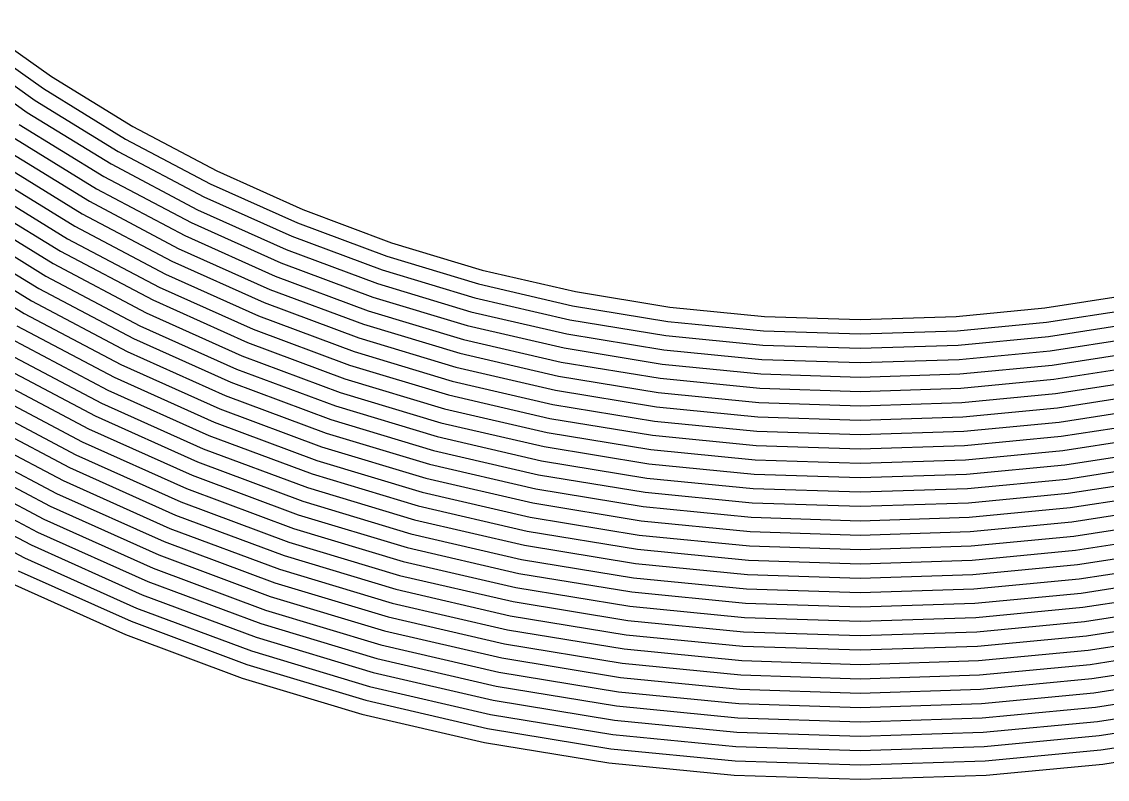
# Model space of a CAD drawing. Header units: metres. Extents: x -19 to 19, y -19.6 to 19.6.
# Drawn here: x -11.741 to -9.493, y -19.63 to -18.061 of the extents above; entities that cross this region are included whole.
import ezdxf

# ---------------------------------------------------------------- set-up
doc = ezdxf.new("R2010")
doc.units = ezdxf.units.M

msp = doc.modelspace()

# ---------------------------------------------------------------- linework, layer by layer
for p, q in [((-11.839322, -18.061361, -0.48646), (-11.679324, -18.174853, -0.500856)), ((-11.857564, -18.085001, -0.489508), (-11.695975, -18.199619, -0.504072)), ((-11.875807, -18.108642, -0.492557), (-11.712627, -18.224385, -0.507288)), ((-11.894049, -18.132282, -0.495606), (-11.729278, -18.249151, -0.510505)), ((-11.679324, -18.174853, -0.500856), (-11.510869, -18.278541, -0.51408)), ((-11.695975, -18.199619, -0.504072), (-11.525853, -18.304331, -0.517451)), ((-11.712627, -18.224385, -0.507288), (-11.540836, -18.33012, -0.520821)), ((-11.729278, -18.249151, -0.510505), (-11.55582, -18.35591, -0.524192)), ((-11.745929, -18.273917, -0.513721), (-11.570803, -18.381699, -0.527563)), ((-11.510869, -18.278541, -0.51408), (-11.337072, -18.370477, -0.52588)), ((-11.76258, -18.298683, -0.516937), (-11.585787, -18.407489, -0.530934)), ((-11.525853, -18.304331, -0.517451), (-11.350328, -18.397177, -0.529389)), ((-11.779231, -18.323449, -0.520154), (-11.60077, -18.433278, -0.534304)), ((-11.540836, -18.33012, -0.520821), (-11.363583, -18.423878, -0.532898)), ((-11.795882, -18.348215, -0.52337), (-11.615754, -18.459068, -0.537675)), ((-11.55582, -18.35591, -0.524192), (-11.376839, -18.450579, -0.536408)), ((-11.812533, -18.372982, -0.526586), (-11.630737, -18.484857, -0.541046)), ((-11.570803, -18.381699, -0.527563), (-11.390094, -18.47728, -0.539917)), ((-11.337072, -18.370477, -0.52588), (-11.158571, -18.450569, -0.536204)), ((-11.829184, -18.397748, -0.529802), (-11.645721, -18.510647, -0.544416)), ((-11.350328, -18.397177, -0.529389), (-11.17005, -18.478065, -0.539835)), ((-11.845835, -18.422514, -0.533019), (-11.660704, -18.536436, -0.547787)), ((-11.585787, -18.407489, -0.530934), (-11.40335, -18.503981, -0.543426)), ((-11.363583, -18.423878, -0.532898), (-11.181528, -18.50556, -0.543466)), ((-11.862486, -18.44728, -0.536235), (-11.675688, -18.562226, -0.551158)), ((-11.60077, -18.433278, -0.534304), (-11.416605, -18.530681, -0.546935)), ((-11.879137, -18.472046, -0.539451), (-11.690671, -18.588015, -0.554529)), ((-11.615754, -18.459068, -0.537675), (-11.429861, -18.557382, -0.550444)), ((-11.376839, -18.450579, -0.536408), (-11.193006, -18.533056, -0.547098)), ((-11.158571, -18.450569, -0.536204), (-10.975353, -18.518954, -0.545053)), ((-11.630737, -18.484857, -0.541046), (-11.443116, -18.584083, -0.553953)), ((-11.390094, -18.47728, -0.539917), (-11.204485, -18.560552, -0.550729)), ((-11.17005, -18.478065, -0.539835), (-10.985008, -18.547128, -0.548789)), ((-11.895788, -18.496812, -0.542668), (-11.705655, -18.613805, -0.557899)), ((-11.645721, -18.510647, -0.544416), (-11.456372, -18.610784, -0.557463)), ((-11.40335, -18.503981, -0.543426), (-11.215963, -18.588047, -0.55436)), ((-11.181528, -18.50556, -0.543466), (-10.994662, -18.575302, -0.552525)), ((-11.912439, -18.521578, -0.545884), (-11.720638, -18.639594, -0.56127)), ((-11.660704, -18.536436, -0.547787), (-11.469627, -18.637484, -0.560972)), ((-11.416605, -18.530681, -0.546935), (-11.227441, -18.615543, -0.557991)), ((-11.193006, -18.533056, -0.547098), (-11.004317, -18.603477, -0.556261)), ((-10.975353, -18.518954, -0.545053), (-10.787399, -18.575586, -0.552402)), ((-11.92909, -18.546344, -0.5491), (-11.735622, -18.665384, -0.564641)), ((-11.675688, -18.562226, -0.551158), (-11.482883, -18.664185, -0.564481)), ((-11.429861, -18.557382, -0.550444), (-11.23892, -18.643039, -0.561622)), ((-11.204485, -18.560552, -0.550729), (-11.013971, -18.631651, -0.559997)), ((-10.985008, -18.547128, -0.548789), (-10.795183, -18.604322, -0.556226)), ((-11.443116, -18.584083, -0.553953), (-11.250398, -18.670534, -0.565253)), ((-10.994662, -18.575302, -0.552525), (-10.802966, -18.633059, -0.560049)), ((-10.787399, -18.575586, -0.552402), (-10.594539, -18.620288, -0.558228)), ((-11.690671, -18.588015, -0.554529), (-11.496138, -18.690886, -0.56799)), ((-11.215963, -18.588047, -0.55436), (-11.023625, -18.659825, -0.563733)), ((-11.004317, -18.603477, -0.556261), (-10.810749, -18.661795, -0.563873)), ((-10.795183, -18.604322, -0.556226), (-10.600409, -18.649466, -0.56212)), ((-11.705655, -18.613805, -0.557899), (-11.509394, -18.717587, -0.571499)), ((-11.456372, -18.610784, -0.557463), (-11.261877, -18.69803, -0.568884)), ((-11.227441, -18.615543, -0.557991), (-11.03328, -18.687999, -0.567469)), ((-10.594539, -18.620288, -0.558228), (-10.399353, -18.652329, -0.56241)), ((-9.622913, -18.654178, -0.562669), (-9.452811, -18.627835, -0.559238)), ((-11.720638, -18.639594, -0.56127), (-11.522649, -18.744288, -0.575008)), ((-11.469627, -18.637484, -0.560972), (-11.273355, -18.725525, -0.572515)), ((-11.23892, -18.643039, -0.561622), (-11.042934, -18.716173, -0.571205)), ((-11.013971, -18.631651, -0.559997), (-10.818532, -18.690531, -0.567696)), ((-10.802966, -18.633059, -0.560049), (-10.606279, -18.678644, -0.566013)), ((-10.600409, -18.649466, -0.56212), (-10.403283, -18.681824, -0.566352)), ((-10.399353, -18.652329, -0.56241), (-10.20289, -18.671589, -0.564928)), ((-11.735622, -18.665384, -0.564641), (-11.535905, -18.770988, -0.578517)), ((-11.482883, -18.664185, -0.564481), (-11.284833, -18.753021, -0.576146)), ((-11.250398, -18.670534, -0.565253), (-11.052589, -18.744348, -0.574941)), ((-11.023625, -18.659825, -0.563733), (-10.826315, -18.719267, -0.57152)), ((-10.810749, -18.661795, -0.563873), (-10.61215, -18.707822, -0.569906)), ((-10.20289, -18.671589, -0.564928), (-10.004925, -18.678073, -0.565778)), ((-10.004925, -18.678073, -0.565778), (-9.806151, -18.671651, -0.564946)), ((-9.806151, -18.671651, -0.564946), (-9.622913, -18.654178, -0.562669)), ((-9.61916, -18.683693, -0.566615), (-9.447362, -18.657088, -0.563143)), ((-11.750605, -18.691173, -0.568011), (-11.54916, -18.797689, -0.582027)), ((-11.496138, -18.690886, -0.56799), (-11.296312, -18.780517, -0.579778)), ((-11.03328, -18.687999, -0.567469), (-10.834098, -18.748003, -0.575344)), ((-10.818532, -18.690531, -0.567696), (-10.61802, -18.737, -0.573799)), ((-10.606279, -18.678644, -0.566013), (-10.407213, -18.711319, -0.570295)), ((-10.403283, -18.681824, -0.566352), (-10.204863, -18.701276, -0.568901)), ((-9.804225, -18.70134, -0.56892), (-9.61916, -18.683693, -0.566615)), ((-9.615406, -18.713207, -0.570561), (-9.441913, -18.686341, -0.567048)), ((-11.765589, -18.716962, -0.571382), (-11.562416, -18.82439, -0.585536)), ((-11.509394, -18.717587, -0.571499), (-11.30779, -18.808012, -0.583409)), ((-11.261877, -18.69803, -0.568884), (-11.062243, -18.772522, -0.578677)), ((-11.042934, -18.716173, -0.571205), (-10.841881, -18.776739, -0.579167)), ((-10.826315, -18.719267, -0.57152), (-10.62389, -18.766178, -0.577691)), ((-10.61215, -18.707822, -0.569906), (-10.411143, -18.740815, -0.574238)), ((-10.407213, -18.711319, -0.570295), (-10.206836, -18.730962, -0.572873)), ((-10.204863, -18.701276, -0.568901), (-10.004932, -18.707823, -0.569761)), ((-10.004932, -18.707823, -0.569761), (-9.804225, -18.70134, -0.56892)), ((-9.802299, -18.731028, -0.572893), (-9.615406, -18.713207, -0.570561)), ((-9.611652, -18.742722, -0.574507), (-9.436464, -18.715595, -0.570952)), ((-11.273355, -18.725525, -0.572515), (-11.071897, -18.800696, -0.582413)), ((-10.61802, -18.737, -0.573799), (-10.415073, -18.77031, -0.57818)), ((-10.411143, -18.740815, -0.574238), (-10.208809, -18.760649, -0.576846)), ((-10.206836, -18.730962, -0.572873), (-10.004939, -18.737574, -0.573744)), ((-10.004939, -18.737574, -0.573744), (-9.802299, -18.731028, -0.572893)), ((-11.780572, -18.742752, -0.574753), (-11.575671, -18.851091, -0.589045)), ((-11.522649, -18.744288, -0.575008), (-11.319268, -18.835508, -0.58704)), ((-11.284833, -18.753021, -0.576146), (-11.081552, -18.82887, -0.586149)), ((-11.052589, -18.744348, -0.574941), (-10.849664, -18.805475, -0.582991)), ((-10.834098, -18.748003, -0.575344), (-10.62976, -18.795356, -0.581584)), ((-10.208809, -18.760649, -0.576846), (-10.004946, -18.767325, -0.577727)), ((-10.004946, -18.767325, -0.577727), (-9.800372, -18.760717, -0.576866)), ((-9.800372, -18.760717, -0.576866), (-9.611652, -18.742722, -0.574507)), ((-9.607899, -18.772237, -0.578453), (-9.431015, -18.744848, -0.574857)), ((-11.795556, -18.768541, -0.578124), (-11.588927, -18.877791, -0.592554)), ((-11.535905, -18.770988, -0.578517), (-11.330747, -18.863004, -0.590671)), ((-11.296312, -18.780517, -0.579778), (-11.091206, -18.857044, -0.589885)), ((-11.062243, -18.772522, -0.578677), (-10.857447, -18.834211, -0.586815)), ((-10.841881, -18.776739, -0.579167), (-10.635631, -18.824534, -0.585477)), ((-10.62389, -18.766178, -0.577691), (-10.419003, -18.799806, -0.582123)), ((-10.415073, -18.77031, -0.57818), (-10.210783, -18.790335, -0.580819)), ((-9.798446, -18.790405, -0.580839), (-9.607899, -18.772237, -0.578453)), ((-9.604145, -18.801752, -0.582399), (-9.425565, -18.774101, -0.578762)), ((-11.810539, -18.794331, -0.581494), (-11.602182, -18.904492, -0.596063)), ((-11.54916, -18.797689, -0.582027), (-11.342225, -18.890499, -0.594302)), ((-11.30779, -18.808012, -0.583409), (-11.10086, -18.885219, -0.593621)), ((-11.071897, -18.800696, -0.582413), (-10.865231, -18.862947, -0.590638)), ((-10.849664, -18.805475, -0.582991), (-10.641501, -18.853712, -0.58937)), ((-10.62976, -18.795356, -0.581584), (-10.422933, -18.829301, -0.586065)), ((-10.419003, -18.799806, -0.582123), (-10.212756, -18.820022, -0.584792)), ((-10.210783, -18.790335, -0.580819), (-10.004953, -18.797075, -0.58171)), ((-10.004953, -18.797075, -0.58171), (-9.798446, -18.790405, -0.580839)), ((-9.79652, -18.820094, -0.584812), (-9.604145, -18.801752, -0.582399)), ((-9.600391, -18.831267, -0.586345), (-9.420116, -18.803354, -0.582667)), ((-11.825523, -18.82012, -0.584865), (-11.615438, -18.931193, -0.599572)), ((-11.562416, -18.82439, -0.585536), (-11.353704, -18.917995, -0.597933)), ((-11.081552, -18.82887, -0.586149), (-10.873014, -18.891684, -0.594462)), ((-10.635631, -18.824534, -0.585477), (-10.426863, -18.858796, -0.590008)), ((-10.422933, -18.829301, -0.586065), (-10.214729, -18.849709, -0.588765)), ((-10.212756, -18.820022, -0.584792), (-10.004959, -18.826826, -0.585693)), ((-10.004959, -18.826826, -0.585693), (-9.79652, -18.820094, -0.584812)), ((-9.794594, -18.849782, -0.588785), (-9.600391, -18.831267, -0.586345)), ((-11.840506, -18.84591, -0.588236), (-11.628693, -18.957894, -0.603082)), ((-11.575671, -18.851091, -0.589045), (-11.365182, -18.945491, -0.601564)), ((-11.319268, -18.835508, -0.58704), (-11.110515, -18.913393, -0.597357)), ((-10.857447, -18.834211, -0.586815), (-10.647371, -18.88289, -0.593262)), ((-10.641501, -18.853712, -0.58937), (-10.430793, -18.888292, -0.59395)), ((-10.214729, -18.849709, -0.588765), (-10.004966, -18.856577, -0.589676)), ((-10.004966, -18.856577, -0.589676), (-9.794594, -18.849782, -0.588785)), ((-9.596638, -18.860782, -0.59029), (-9.414667, -18.832607, -0.586572)), ((-11.855489, -18.871699, -0.591606), (-11.641949, -18.984595, -0.606591)), ((-11.330747, -18.863004, -0.590671), (-11.120169, -18.941567, -0.601093)), ((-11.091206, -18.857044, -0.589885), (-10.880797, -18.92042, -0.598286)), ((-10.865231, -18.862947, -0.590638), (-10.653241, -18.912068, -0.597155)), ((-10.426863, -18.858796, -0.590008), (-10.216702, -18.879395, -0.592737)), ((-9.792668, -18.879471, -0.592759), (-9.596638, -18.860782, -0.59029)), ((-9.592884, -18.890296, -0.594236), (-9.409218, -18.86186, -0.590476)), ((-11.870473, -18.897489, -0.594977), (-11.655204, -19.011295, -0.6101)), ((-11.588927, -18.877791, -0.592554), (-11.37666, -18.972986, -0.605195)), ((-11.342225, -18.890499, -0.594302), (-11.129824, -18.969741, -0.604829)), ((-11.10086, -18.885219, -0.593621), (-10.88858, -18.949156, -0.602109)), ((-10.873014, -18.891684, -0.594462), (-10.659112, -18.941246, -0.601048)), ((-10.647371, -18.88289, -0.593262), (-10.434723, -18.917787, -0.597893)), ((-10.430793, -18.888292, -0.59395), (-10.218675, -18.909082, -0.59671)), ((-10.216702, -18.879395, -0.592737), (-10.004973, -18.886328, -0.593659)), ((-10.004973, -18.886328, -0.593659), (-9.792668, -18.879471, -0.592759)), ((-9.790742, -18.909159, -0.596732), (-9.592884, -18.890296, -0.594236)), ((-9.58913, -18.919811, -0.598182), (-9.403769, -18.891114, -0.594381)), ((-11.602182, -18.904492, -0.596063), (-11.388139, -19.000482, -0.608826)), ((-11.353704, -18.917995, -0.597933), (-11.139478, -18.997915, -0.608565)), ((-11.110515, -18.913393, -0.597357), (-10.896363, -18.977892, -0.605933)), ((-10.880797, -18.92042, -0.598286), (-10.664982, -18.970424, -0.604941)), ((-10.653241, -18.912068, -0.597155), (-10.438652, -18.947283, -0.601836)), ((-10.434723, -18.917787, -0.597893), (-10.220648, -18.938768, -0.600683)), ((-10.218675, -18.909082, -0.59671), (-10.00498, -18.916078, -0.597642)), ((-10.00498, -18.916078, -0.597642), (-9.790742, -18.909159, -0.596732)), ((-9.788816, -18.938848, -0.600705), (-9.58913, -18.919811, -0.598182)), ((-9.585377, -18.949326, -0.602128), (-9.39832, -18.920367, -0.598286)), ((-11.885456, -18.923278, -0.598348), (-11.66846, -19.037996, -0.613609)), ((-11.615438, -18.931193, -0.599572), (-11.399617, -19.027977, -0.612458)), ((-11.120169, -18.941567, -0.601093), (-10.904146, -19.006628, -0.609757)), ((-10.659112, -18.941246, -0.601048), (-10.442582, -18.976778, -0.605778)), ((-10.220648, -18.938768, -0.600683), (-10.004987, -18.945829, -0.601625)), ((-10.004987, -18.945829, -0.601625), (-9.788816, -18.938848, -0.600705)), ((-11.90044, -18.949068, -0.601719), (-11.681715, -19.064697, -0.617118)), ((-11.628693, -18.957894, -0.603082), (-11.411095, -19.055473, -0.616089)), ((-11.365182, -18.945491, -0.601564), (-11.149132, -19.02609, -0.612301)), ((-10.88858, -18.949156, -0.602109), (-10.670852, -18.999602, -0.608833)), ((-10.438652, -18.947283, -0.601836), (-10.222622, -18.968455, -0.604656)), ((-9.786889, -18.968536, -0.604678), (-9.585377, -18.949326, -0.602128)), ((-9.581623, -18.978841, -0.606074), (-9.39287, -18.94962, -0.602191)), ((-11.915423, -18.974857, -0.605089), (-11.694971, -19.091398, -0.620627)), ((-11.641949, -18.984595, -0.606591), (-11.422574, -19.082969, -0.61972)), ((-11.37666, -18.972986, -0.605195), (-11.158787, -19.054264, -0.616037)), ((-11.129824, -18.969741, -0.604829), (-10.911929, -19.035364, -0.61358)), ((-10.896363, -18.977892, -0.605933), (-10.676722, -19.02878, -0.612726)), ((-10.664982, -18.970424, -0.604941), (-10.446512, -19.006273, -0.609721)), ((-10.442582, -18.976778, -0.605778), (-10.224595, -18.998141, -0.608629)), ((-10.222622, -18.968455, -0.604656), (-10.004994, -18.97558, -0.605608)), ((-10.004994, -18.97558, -0.605608), (-9.786889, -18.968536, -0.604678)), ((-9.784963, -18.998225, -0.608651), (-9.581623, -18.978841, -0.606074)), ((-9.577869, -19.008356, -0.61002), (-9.387421, -18.978873, -0.606096)), ((-11.930407, -19.000647, -0.60846), (-11.708226, -19.118098, -0.624137)), ((-11.655204, -19.011295, -0.6101), (-11.434052, -19.110464, -0.623351)), ((-11.388139, -19.000482, -0.608826), (-11.168441, -19.082438, -0.619773)), ((-11.139478, -18.997915, -0.608565), (-10.919712, -19.0641, -0.617404)), ((-10.904146, -19.006628, -0.609757), (-10.682593, -19.057958, -0.616619)), ((-10.670852, -18.999602, -0.608833), (-10.450442, -19.035769, -0.613663)), ((-10.446512, -19.006273, -0.609721), (-10.226568, -19.027828, -0.612602)), ((-10.224595, -18.998141, -0.608629), (-10.005001, -19.00533, -0.609591)), ((-10.005001, -19.00533, -0.609591), (-9.784963, -18.998225, -0.608651)), ((-9.783037, -19.027913, -0.612624), (-9.577869, -19.008356, -0.61002)), ((-9.574116, -19.03787, -0.613965), (-9.381972, -19.008126, -0.610001)), ((-11.94539, -19.026436, -0.611831), (-11.721482, -19.144799, -0.627646)), ((-11.399617, -19.027977, -0.612458), (-11.178095, -19.110612, -0.623509)), ((-11.149132, -19.02609, -0.612301), (-10.927496, -19.092836, -0.621228)), ((-10.676722, -19.02878, -0.612726), (-10.454372, -19.065264, -0.617606)), ((-10.226568, -19.027828, -0.612602), (-10.005007, -19.035081, -0.613574)), ((-10.005007, -19.035081, -0.613574), (-9.783037, -19.027913, -0.612624)), ((-11.960374, -19.052226, -0.615201), (-11.734737, -19.1715, -0.631155)), ((-11.66846, -19.037996, -0.613609), (-11.445531, -19.13796, -0.626982)), ((-11.411095, -19.055473, -0.616089), (-11.18775, -19.138786, -0.627245)), ((-11.158787, -19.054264, -0.616037), (-10.935279, -19.121573, -0.625051)), ((-10.911929, -19.035364, -0.61358), (-10.688463, -19.087136, -0.620512)), ((-10.450442, -19.035769, -0.613663), (-10.228541, -19.057514, -0.616574)), ((-9.781111, -19.057602, -0.616598), (-9.574116, -19.03787, -0.613965)), ((-9.570362, -19.067385, -0.617911), (-9.376523, -19.037379, -0.613905)), ((-11.681715, -19.064697, -0.617118), (-11.457009, -19.165456, -0.630613)), ((-10.919712, -19.0641, -0.617404), (-10.694333, -19.116314, -0.624404)), ((-10.682593, -19.057958, -0.616619), (-10.458302, -19.09476, -0.621548)), ((-10.454372, -19.065264, -0.617606), (-10.230514, -19.087201, -0.620547)), ((-10.228541, -19.057514, -0.616574), (-10.005014, -19.064832, -0.617557)), ((-10.005014, -19.064832, -0.617557), (-9.781111, -19.057602, -0.616598)), ((-9.779185, -19.08729, -0.620571), (-9.570362, -19.067385, -0.617911)), ((-9.566608, -19.0969, -0.621857), (-9.371074, -19.066633, -0.61781)), ((-11.694971, -19.091398, -0.620627), (-11.468487, -19.192951, -0.634244)), ((-11.422574, -19.082969, -0.61972), (-11.197404, -19.166961, -0.630981)), ((-11.168441, -19.082438, -0.619773), (-10.943062, -19.150309, -0.628875)), ((-10.927496, -19.092836, -0.621228), (-10.700204, -19.145492, -0.628297)), ((-10.688463, -19.087136, -0.620512), (-10.462232, -19.124255, -0.625491)), ((-10.458302, -19.09476, -0.621548), (-10.232487, -19.116887, -0.62452)), ((-10.230514, -19.087201, -0.620547), (-10.005021, -19.094582, -0.62154)), ((-10.005021, -19.094582, -0.62154), (-9.779185, -19.08729, -0.620571)), ((-9.777259, -19.116979, -0.624544), (-9.566608, -19.0969, -0.621857)), ((-9.562855, -19.126415, -0.625803), (-9.365625, -19.095886, -0.621715)), ((-11.708226, -19.118098, -0.624137), (-11.479966, -19.220447, -0.637875)), ((-11.434052, -19.110464, -0.623351), (-11.207059, -19.195135, -0.634717)), ((-11.178095, -19.110612, -0.623509), (-10.950845, -19.179045, -0.632698)), ((-10.935279, -19.121573, -0.625051), (-10.706074, -19.17467, -0.63219)), ((-10.694333, -19.116314, -0.624404), (-10.466162, -19.15375, -0.629433)), ((-10.462232, -19.124255, -0.625491), (-10.23446, -19.146574, -0.628493)), ((-10.232487, -19.116887, -0.62452), (-10.005028, -19.124333, -0.625523)), ((-10.005028, -19.124333, -0.625523), (-9.777259, -19.116979, -0.624544)), ((-11.721482, -19.144799, -0.627646), (-11.491444, -19.247943, -0.641506)), ((-11.445531, -19.13796, -0.626982), (-11.216713, -19.223309, -0.638453)), ((-11.18775, -19.138786, -0.627245), (-10.958628, -19.207781, -0.636522)), ((-10.700204, -19.145492, -0.628297), (-10.470092, -19.183246, -0.633376)), ((-10.23446, -19.146574, -0.628493), (-10.005035, -19.154084, -0.629506)), ((-10.005035, -19.154084, -0.629506), (-9.775333, -19.146667, -0.628517)), ((-9.775333, -19.146667, -0.628517), (-9.562855, -19.126415, -0.625803)), ((-9.559101, -19.15593, -0.629749), (-9.360175, -19.125139, -0.62562)), ((-11.457009, -19.165456, -0.630613), (-11.226367, -19.251483, -0.642189)), ((-11.197404, -19.166961, -0.630981), (-10.966411, -19.236517, -0.640346)), ((-10.943062, -19.150309, -0.628875), (-10.711944, -19.203848, -0.636083)), ((-10.466162, -19.15375, -0.629433), (-10.236434, -19.17626, -0.632466)), ((-9.773406, -19.176356, -0.63249), (-9.559101, -19.15593, -0.629749)), ((-9.555347, -19.185445, -0.633695), (-9.354726, -19.154392, -0.629525)), ((-11.734737, -19.1715, -0.631155), (-11.502922, -19.275438, -0.645138)), ((-10.950845, -19.179045, -0.632698), (-10.717814, -19.233026, -0.639976)), ((-10.706074, -19.17467, -0.63219), (-10.474022, -19.212741, -0.637319)), ((-10.470092, -19.183246, -0.633376), (-10.238407, -19.205947, -0.636438)), ((-10.236434, -19.17626, -0.632466), (-10.005042, -19.183835, -0.633489)), ((-10.005042, -19.183835, -0.633489), (-9.773406, -19.176356, -0.63249)), ((-9.77148, -19.206044, -0.636463), (-9.555347, -19.185445, -0.633695)), ((-9.551594, -19.214959, -0.637641), (-9.349277, -19.183645, -0.633429)), ((-11.747993, -19.198201, -0.634664), (-11.514401, -19.302934, -0.648769)), ((-11.468487, -19.192951, -0.634244), (-11.236022, -19.279657, -0.645925)), ((-11.207059, -19.195135, -0.634717), (-10.974194, -19.265253, -0.644169)), ((-10.958628, -19.207781, -0.636522), (-10.723685, -19.262204, -0.643868)), ((-10.711944, -19.203848, -0.636083), (-10.477952, -19.242237, -0.641261)), ((-10.474022, -19.212741, -0.637319), (-10.24038, -19.235633, -0.640411)), ((-10.238407, -19.205947, -0.636438), (-10.005048, -19.213585, -0.637472)), ((-10.005048, -19.213585, -0.637472), (-9.77148, -19.206044, -0.636463)), ((-9.54784, -19.244474, -0.641586), (-9.343828, -19.212899, -0.637334)), ((-11.761248, -19.224902, -0.638173), (-11.525879, -19.33043, -0.6524)), ((-11.479966, -19.220447, -0.637875), (-11.245676, -19.307832, -0.649661)), ((-11.216713, -19.223309, -0.638453), (-10.981977, -19.293989, -0.647993)), ((-10.966411, -19.236517, -0.640346), (-10.729555, -19.291382, -0.647761)), ((-10.717814, -19.233026, -0.639976), (-10.481881, -19.271732, -0.645204)), ((-10.24038, -19.235633, -0.640411), (-10.005055, -19.243336, -0.641455)), ((-10.005055, -19.243336, -0.641455), (-9.769554, -19.235733, -0.640436)), ((-9.769554, -19.235733, -0.640436), (-9.551594, -19.214959, -0.637641)), ((-11.491444, -19.247943, -0.641506), (-11.25533, -19.336006, -0.653397)), ((-11.226367, -19.251483, -0.642189), (-10.98976, -19.322725, -0.651817)), ((-10.477952, -19.242237, -0.641261), (-10.242353, -19.26532, -0.644384)), ((-9.767628, -19.265421, -0.64441), (-9.54784, -19.244474, -0.641586)), ((-9.544086, -19.273989, -0.645532), (-9.338379, -19.242152, -0.641239)), ((-11.502922, -19.275438, -0.645138), (-11.264985, -19.36418, -0.657133)), ((-11.236022, -19.279657, -0.645925), (-10.997544, -19.351461, -0.65564)), ((-10.974194, -19.265253, -0.644169), (-10.735425, -19.32056, -0.651654)), ((-10.723685, -19.262204, -0.643868), (-10.485811, -19.301227, -0.649146)), ((-10.481881, -19.271732, -0.645204), (-10.244326, -19.295007, -0.648357)), ((-10.242353, -19.26532, -0.644384), (-10.005062, -19.273087, -0.645438)), ((-10.005062, -19.273087, -0.645438), (-9.767628, -19.265421, -0.64441)), ((-9.765702, -19.29511, -0.648383), (-9.544086, -19.273989, -0.645532)), ((-9.540333, -19.303504, -0.649478), (-9.33293, -19.271405, -0.645144)), ((-11.514401, -19.302934, -0.648769), (-11.274639, -19.392354, -0.66087)), ((-10.981977, -19.293989, -0.647993), (-10.741295, -19.349738, -0.655547)), ((-10.729555, -19.291382, -0.647761), (-10.489741, -19.330723, -0.653089)), ((-10.485811, -19.301227, -0.649146), (-10.246299, -19.324693, -0.65233)), ((-10.244326, -19.295007, -0.648357), (-10.005069, -19.302837, -0.649421)), ((-10.005069, -19.302837, -0.649421), (-9.765702, -19.29511, -0.648383)), ((-9.763776, -19.324798, -0.652356), (-9.540333, -19.303504, -0.649478)), ((-9.536579, -19.333019, -0.653424), (-9.327481, -19.300658, -0.649049)), ((-11.245676, -19.307832, -0.649661), (-11.005327, -19.380198, -0.659464)), ((-10.98976, -19.322725, -0.651817), (-10.747166, -19.378916, -0.659439)), ((-10.735425, -19.32056, -0.651654), (-10.493671, -19.360218, -0.657031)), ((-10.246299, -19.324693, -0.65233), (-10.005076, -19.332588, -0.653404)), ((-10.005076, -19.332588, -0.653404), (-9.763776, -19.324798, -0.652356)), ((-11.525879, -19.33043, -0.6524), (-11.284294, -19.420528, -0.664606)), ((-11.25533, -19.336006, -0.653397), (-11.01311, -19.408934, -0.663288)), ((-10.489741, -19.330723, -0.653089), (-10.248273, -19.35438, -0.656302)), ((-9.761849, -19.354487, -0.656329), (-9.536579, -19.333019, -0.653424)), ((-9.532825, -19.362534, -0.65737), (-9.322031, -19.329911, -0.652953)), ((-11.264985, -19.36418, -0.657133), (-11.020893, -19.43767, -0.667111)), ((-10.997544, -19.351461, -0.65564), (-10.753036, -19.408094, -0.663332)), ((-10.741295, -19.349738, -0.655547), (-10.497601, -19.389713, -0.660974)), ((-10.493671, -19.360218, -0.657031), (-10.250246, -19.384066, -0.660275)), ((-10.248273, -19.35438, -0.656302), (-10.005083, -19.362339, -0.657387)), ((-10.005083, -19.362339, -0.657387), (-9.761849, -19.354487, -0.656329)), ((-9.759923, -19.384175, -0.660302), (-9.532825, -19.362534, -0.65737)), ((-9.529072, -19.392048, -0.661316), (-9.316582, -19.359164, -0.656858)), ((-11.274639, -19.392354, -0.66087), (-11.028676, -19.466406, -0.670935)), ((-11.005327, -19.380198, -0.659464), (-10.758906, -19.437272, -0.667225)), ((-10.747166, -19.378916, -0.659439), (-10.501531, -19.419209, -0.664917)), ((-10.497601, -19.389713, -0.660974), (-10.252219, -19.413753, -0.664248)), ((-10.250246, -19.384066, -0.660275), (-10.00509, -19.392089, -0.66137)), ((-10.00509, -19.392089, -0.66137), (-9.759923, -19.384175, -0.660302)), ((-9.757997, -19.413864, -0.664275), (-9.529072, -19.392048, -0.661316)), ((-9.525318, -19.421563, -0.665262), (-9.311133, -19.388418, -0.660763)), ((-11.01311, -19.408934, -0.663288), (-10.764776, -19.46645, -0.671118)), ((-10.753036, -19.408094, -0.663332), (-10.505461, -19.448704, -0.668859)), ((-10.252219, -19.413753, -0.664248), (-10.005096, -19.42184, -0.665353)), ((-10.005096, -19.42184, -0.665353), (-9.757997, -19.413864, -0.664275)), ((-11.284294, -19.420528, -0.664606), (-11.036459, -19.495142, -0.674759)), ((-11.020893, -19.43767, -0.667111), (-10.770647, -19.495628, -0.67501)), ((-10.758906, -19.437272, -0.667225), (-10.509391, -19.4782, -0.672802)), ((-10.501531, -19.419209, -0.664917), (-10.254192, -19.443439, -0.668221)), ((-9.756071, -19.443552, -0.668249), (-9.525318, -19.421563, -0.665262)), ((-9.521564, -19.451078, -0.669207), (-9.305684, -19.417671, -0.664668)), ((-10.505461, -19.448704, -0.668859), (-10.256165, -19.473126, -0.672194)), ((-10.254192, -19.443439, -0.668221), (-10.005103, -19.451591, -0.669336)), ((-10.005103, -19.451591, -0.669336), (-9.756071, -19.443552, -0.668249)), ((-9.754145, -19.473241, -0.672222), (-9.521564, -19.451078, -0.669207)), ((-9.517811, -19.480593, -0.673153), (-9.300235, -19.446924, -0.668573)), ((-11.028676, -19.466406, -0.670935), (-10.776517, -19.524806, -0.678903)), ((-10.764776, -19.46645, -0.671118), (-10.513321, -19.507695, -0.676744)), ((-10.509391, -19.4782, -0.672802), (-10.258138, -19.502812, -0.676166)), ((-10.256165, -19.473126, -0.672194), (-10.00511, -19.481341, -0.673319)), ((-10.00511, -19.481341, -0.673319), (-9.754145, -19.473241, -0.672222)), ((-9.752219, -19.502929, -0.676195), (-9.517811, -19.480593, -0.673153)), ((-9.514057, -19.510108, -0.677099), (-9.294786, -19.476177, -0.672477)), ((-11.036459, -19.495142, -0.674759), (-10.782387, -19.553984, -0.682796)), ((-10.770647, -19.495628, -0.67501), (-10.517251, -19.53719, -0.680687)), ((-10.258138, -19.502812, -0.676166), (-10.005117, -19.511092, -0.677302)), ((-10.005117, -19.511092, -0.677302), (-9.752219, -19.502929, -0.676195)), ((-9.510304, -19.539623, -0.681045), (-9.289336, -19.50543, -0.676382)), ((-10.776517, -19.524806, -0.678903), (-10.521181, -19.566686, -0.684629)), ((-10.513321, -19.507695, -0.676744), (-10.260112, -19.532499, -0.680139)), ((-9.750293, -19.532618, -0.680168), (-9.514057, -19.510108, -0.677099)), ((-10.517251, -19.53719, -0.680687), (-10.262085, -19.562185, -0.684112)), ((-10.260112, -19.532499, -0.680139), (-10.005124, -19.540843, -0.681285)), ((-10.005124, -19.540843, -0.681285), (-9.750293, -19.532618, -0.680168)), ((-9.748366, -19.562306, -0.684141), (-9.510304, -19.539623, -0.681045)), ((-9.50655, -19.569137, -0.684991), (-9.283887, -19.534683, -0.680287)), ((-10.782387, -19.553984, -0.682796), (-10.52511, -19.596181, -0.688572)), ((-10.521181, -19.566686, -0.684629), (-10.264058, -19.591872, -0.688085)), ((-10.262085, -19.562185, -0.684112), (-10.005131, -19.570594, -0.685268)), ((-10.005131, -19.570594, -0.685268), (-9.748366, -19.562306, -0.684141)), ((-9.74644, -19.591995, -0.688114), (-9.50655, -19.569137, -0.684991)), ((-9.502796, -19.598652, -0.688937), (-9.278438, -19.563937, -0.684192)), ((-10.52511, -19.596181, -0.688572), (-10.266031, -19.621558, -0.692058)), ((-10.264058, -19.591872, -0.688085), (-10.005137, -19.600344, -0.689251)), ((-10.005137, -19.600344, -0.689251), (-9.74644, -19.591995, -0.688114)), ((-9.744514, -19.621683, -0.692088), (-9.502796, -19.598652, -0.688937)), ((-10.266031, -19.621558, -0.692058), (-10.005144, -19.630095, -0.693234)), ((-10.005144, -19.630095, -0.693234), (-9.744514, -19.621683, -0.692088))]:
    msp.add_line(p, q)

doc.saveas('drawing.dxf')
